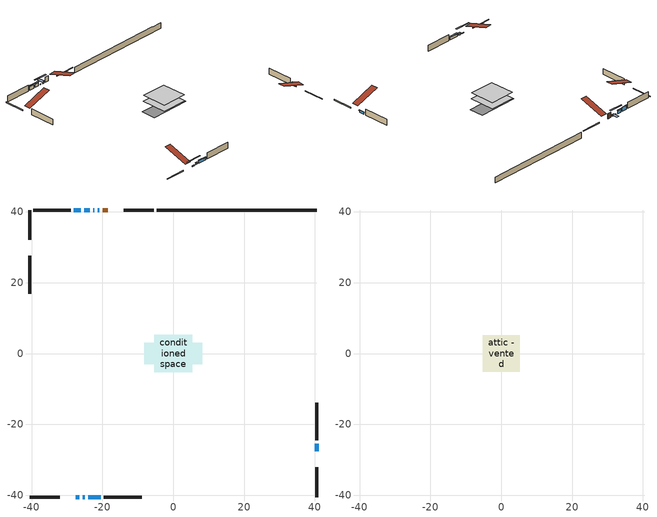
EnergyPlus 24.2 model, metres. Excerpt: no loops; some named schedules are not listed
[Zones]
conditioned space
 floor adiabatic (AdiabaticFloorConstruction): -5.33,-5.33 -5.33,5.33 5.33,5.33 5.33,-5.33 z0.76
 floor foundation (Slab1 construction): -8.24,-3.04 -8.24,3.04 8.24,3.04 8.24,-3.04 z-1.64
 wall outside (RimJoist1 construction): -5.54,40.5 -14,40.5 / -40.5,-40.5 -32.04,-40.5 / -40.5,40.5 -40.5,32.04 / 40.5,-40.5 40.5,-32.04 z0.76:1.06
 wall outside (AdiabaticWallConstruction 1): -18.51,40.5 -19.93,40.5 z0.76:2.79
 wall outside (AdiabaticWallConstruction): -20.86,40.5 -21.32,40.5 z0.76:1.22; -22.24,40.5 -22.6,40.5 / -27.53,-40.5 -26.47,-40.5 z0.76:1.05; -25.55,-40.5 -24.94,-40.5 z0.76:1.37; 40.5,-27.53 40.5,-25.48 z0.76:1.6; -23.53,40.5 -25.17,40.5 z0.76:2.11; -26.1,40.5 -28.03,40.5 z0.76:2.28; -24.01,-40.5 -20.49,-40.5 z0.76:1.72
 wall outside (Wall1 construction): -28.96,40.5 -39.57,40.5 / -19.56,-40.5 -8.95,-40.5 / -40.5,27.53 -40.5,16.92 / 40.5,-24.55 40.5,-13.94 z0.76:3.2
 wall foundation (FoundationWall1 construction): -4.61,40.5,-1.64 -4.61,40.5,0.76 35.99,40.5,0.76 35.99,40.5,0.67 40.5,40.5,0.67 40.5,40.5,-1.64
 window (WindowConstruction 4): -20.86,40.5 -21.32,40.5 z0.76:1.22
 window (WindowConstruction 6): -22.25,40.5 -22.6,40.5 z0.76:1.05
 window (WindowConstruction 7): -27.53,-40.5 -26.48,-40.5 z0.76:1.05
 window (WindowConstruction 5): -25.55,-40.5 -24.94,-40.5 z0.76:1.37
 window (WindowConstruction): 40.5,-27.53 40.5,-25.48 z0.76:1.6
 window (WindowConstruction 1): -23.53,40.5 -25.17,40.5 z0.76:2.11
 window (WindowConstruction 2): -26.1,40.5 -28.03,40.5 z0.76:2.28
 window (WindowConstruction 3): -24.01,-40.5 -20.49,-40.5 z0.76:1.72
 door (Door): -18.51,40.5 -19.93,40.5 z0.76:2.79
 ceiling adiabatic (AdiabaticFloorConstruction): 5.33,-5.33 5.33,5.33 -5.33,5.33 -5.33,-5.33 z0.76
attic - vented
 floor to conditioned space (Floor1 construction Reversed): -5.17,-5.17 -5.17,5.17 5.17,5.17 5.17,-5.17 z3.2
 roof outside (Roof1 construction): -17.58,40.5,3.2 -17.58,30.42,6.56 -14.93,30.42,6.56 -14.93,40.5,3.2; -28.46,-40.5,3.2 -28.46,-30.42,6.56 -31.11,-30.42,6.56 -31.11,-40.5,3.2; -40.5,28.46,3.2 -30.42,28.46,6.56 -30.42,31.11,6.56 -40.5,31.11,3.2; 40.5,-28.46,3.2 30.42,-28.46,6.56 30.42,-31.11,6.56 40.5,-31.11,3.2
shading: -21.62,40.5 -20.56,40.5 -20.56,42.94 -21.62,42.94 z1.52; -25.33,40.5 -19.52,40.5 -19.52,40.91 -25.33,40.91 z3.78; -23.75,-40.5 -30.26,-40.5 -30.26,-40.91 -23.75,-40.91 z3.78; -24.74,-40.5 -25.75,-40.5 -25.75,-40.91 -24.74,-40.91 z1.57; 40.5,-25.28 40.5,-27.73 40.91,-27.73 40.91,-25.28 z1.8; -25.37,40.5 -23.33,40.5 -23.33,40.91 -25.37,40.91 z2.31; -28.23,40.5 -25.9,40.5 -25.9,40.91 -28.23,40.91 z2.49; -20.29,-40.5 -24.21,-40.5 -24.21,-40.91 -20.29,-40.91 z1.92
[Building]
Building 1: Terrain=Suburbs
[Site:Location]
Saskatoon Intl AP_SK: Latitude {deg}=52.17; Longitude {deg}=-106.7; Time Zone {hr}=-6; Elevation {m}=504; Keep Site Location Information=Yes
[Site:GroundTemperature:Shallow]
-3.29371, -5.9198, -6.13011, -4.88389, 0.118965, 5.09852, 9.41553, 12.1502, 12.3826, 10.1583, 5.95142, 1.12462
[Site:WaterMainsTemperature]
Calculation Method=Schedule; Temperature Schedule=mains temperature schedule
[Material] Roughness=Rough; Thermal Absorptance=0.9
Name | Thickness {m} | Conductivity {W/m-K} | Density {kg/m3} | Specific Heat {J/kg-K} | Solar Absorptance | Visible Absorptance
asphalt or fiberglass shingles | 0.00635 | 0.162714 | 1121.4 | 1465.45 | 0.84 | 0.84
ceiling loosefill ins | 0.169333 | 0.0480833 | 16.02 | 1046.75 | 0.7 | 0.7
ceiling stud and cavity | 0.1397 | 0.123964 | 65.682 | 1177.47 | 0.7 | 0.7
concrete 4.0 in. | 0.1016 | 1.803125 | 2242.8 | 837.4 | 0.7 | 0.7
concrete 8.0 in. | 0.2032 | 1.803125 | 2242.8 | 837.4 | 0.7 | 0.7
door material | 0.04445 | 0.20624 | 512.64 | 1214.23 | 0.7 | 0.7
exterior vertical ins | 0.0102051 | 0.029427 | 32.04 | 1214.23 | 0.7 | 0.7
floor covering | 0.0127 | 0.0433444 | 54.468 | 1339.84 | 0.6 | 0.6
floor rigid ins; wall rigid ins | 0.512978 | 0.029427 | 32.04 | 1214.23 | 0.7 | 0.7
floor stud and cavity | 0.1397 | 1.75129 | 37.0049 | 1207.88 | 0.7 | 0.7
furniture material conditioned space 1 | 0.1524 | 0.115458 | 640.8 | 1214.23 | 0.6 | 0.6
gypsum board | 0.0127 | 0.160291 | 801 | 837.4 | 0.6 | 0.6
gypsum board 1 | 0.0127 | 0.160291 | 801 | 837.4 | 0.7 | 0.7
osb sheathing 0.5 in. | 0.0127 | 0.115458 | 512.64 | 1214.23 | 0.7 | 0.7
osb sheathing 0.75 in. | 0.01905 | 0.115458 | 512.64 | 1214.23 | 0.7 | 0.7
osb sheathing 2.0 in. | 0.0508 | 0.115458 | 512.64 | 1214.23 | 0.7 | 0.7
rim joist stud and cavity | 0.0508 | 0.0310022 | 125.044 | 1163.47 | 0.6 | 0.6
wall stud and cavity | 0.1397 | 0.124551 | 139.0536 | 1170.24 | 0.7 | 0.7
wall stud and cavity 1 | 0.0889 | 0.380278 | 52.3479 | 1209.89 | 0.7 | 0.7
wall stud and cavity 2 | 0.0889 | 0.391764 | 83.0341 | 1211.67 | 0.7 | 0.7
wood siding | 0.0254 | 0.102417 | 544.68 | 1172.36 | 0.4 | 0.4
wood siding 1; wood siding 2; wood siding 3 | 0.0254 | 0.102417 | 544.68 | 1172.36 | 0.7 | 0.7
[WindowMaterial:SimpleGlazingSystem]
Name | U-Factor {W/m2-K} | Solar Heat Gain Coefficient
WindowMaterial | 1.81299 | 0.54
WindowMaterial 1 | 1.65116 | 0.57
WindowMaterial 2 | 1.61369 | 0.58
WindowMaterial 3 | 1.76018 | 0.55
WindowMaterial 4 | 3.83435 | 0.35
WindowMaterial 5 | 5.20275 | 0.65
WindowMaterial 6 | 3.24952 | 0.43
WindowMaterial 7 | 2.90827 | 0.43
[Construction]
AdiabaticFloorConstruction: floor stud and cavity, floor rigid ins, osb sheathing 0.75 in., floor covering
AdiabaticWallConstruction: wood siding 2, wall rigid ins, wall stud and cavity 1, gypsum board
AdiabaticWallConstruction 1: wood siding 3, wall rigid ins, wall stud and cavity 1, gypsum board
Door: door material
Floor1 construction Reversed: gypsum board, ceiling stud and cavity, ceiling loosefill ins
FoundationWall1 construction: concrete 8.0 in., gypsum board 1
furniture construction conditioned space 1: furniture material conditioned space 1
PartitionWallConstruction: gypsum board, wall stud and cavity 2, gypsum board
RimJoist1 construction: wood siding 1, osb sheathing 2.0 in., rim joist stud and cavity
Roof1 construction: asphalt or fiberglass shingles
Slab1 construction: concrete 4.0 in.
Wall1 construction: wood siding, osb sheathing 0.5 in., wall stud and cavity, gypsum board
WindowConstruction: WindowMaterial
WindowConstruction 1: WindowMaterial 1
WindowConstruction 2: WindowMaterial 2
WindowConstruction 3: WindowMaterial 3
WindowConstruction 4: WindowMaterial 4
WindowConstruction 5: WindowMaterial 5
WindowConstruction 6: WindowMaterial 6
WindowConstruction 7: WindowMaterial 7
[Zone] Multiplier=1; Part of Total Floor Area=Yes
Name | Volume {m3}
attic - vented | 58.4325
conditioned space | 534.1
[Space]
Name | Zone | Volume {m3}
attic - vented 1 | attic - vented | 58.4325
conditioned space 1 | conditioned space | 534.1
[ZoneInfiltration:EffectiveLeakageArea]
infil attic - vented 1: Zone or Space=attic - vented 1; Schedule=Always On Discrete; Effective Air Leakage Area {cm2}=3672.69; Stack Coefficient=0.000233667; Wind Coefficient=1.03281e-05
[ZoneMixing]
whole house fan mix: Zone or Space=attic - vented; Schedule=Always On Continuous; Design Flow Rate Calculation Method=Flow/Zone; Design Flow Rate {m3/s}=0; Source Zone or Space=conditioned space
[SurfaceProperty:ExposedFoundationPerimeter]
Slab1: Exposed Perimeter Calculation Method=TotalExposedPerimeter; Total Exposed Perimeter {m}=45.111
[InternalMass] Zone or ZoneList=conditioned space; Space or SpaceList=conditioned space 1
Name | Construction | Surface Area {m2}
furniture mass conditioned space 1 | furniture construction conditioned space 1 | 85.4599
partition wall mass | PartitionWallConstruction | 213.65
[Lights]
interior lighting: Zone or ZoneList or Space or SpaceList=conditioned space 1; Schedule=interior lighting schedule; Design Level Calculation Method=LightingLevel; Lighting Level {W}=343.2; Return Air Fraction=0; Fraction Radiant=0.6; Fraction Visible=0.2; Fraction Replaceable=1
[People]
occupants: Zone or ZoneList or Space or SpaceList=conditioned space 1; Number of People Schedule=occupants schedule; Number of People Calculation Method=People; Number of People=3; Fraction Radiant=0.314171; Sensible Heat Fraction=0.56303; Activity Level Schedule=occupants activity schedule; Carbon Dioxide Generation Rate {m3/s-W}=0; Enable ASHRAE 55 Comfort Warnings=No; Mean Radiant Temperature Calculation Type=EnclosureAveraged
[ElectricEquipment] Zone or ZoneList or Space or SpaceList=conditioned space 1; Design Level Calculation Method=EquipmentLevel
Name | Schedule | Design Level {W} | Fraction Latent | Fraction Radiant | Fraction Lost
clothes dryer | clothes dryer schedule | 140.772 | 0.015 | 0.081 | 0.85
clothes washer | clothes washer schedule | 32.1985 | 0.03 | 0.162 | 0.7
cooking range | cooking range schedule | 215.147 | 0.08 | 0.432 | 0.2
dishwasher | dishwasher schedule | 66.8632 | 0.3 | 0.18 | 0.4
fridge | fridge schedule | 72.9452 | 0 | 0.6 | 0
mech vent house fan | mech vent house fan schedule | 0 | 0 | 0 | 1
mech vent house fan cfis | mech vent house fan cfis schedule | 0 | 0 | 0 | 0
misc plug loads | misc plug loads schedule | 494.7 | 0.045 | 0.513 | 0.1
whole house fan | Always On Discrete | 0 | 0 | 0 | 1
[OtherEquipment] Zone or ZoneList or Space or SpaceList=conditioned space 1; Design Level Calculation Method=EquipmentLevel
Name | Fuel Type | Schedule | Design Level {W} | Fraction Latent | Fraction Radiant | Fraction Lost
clothes dryer 1 | Electricity | clothes dryer schedule | 0 | 0.015 | 0.081 | 0.85
cooking range 1 | Electricity | cooking range schedule | 0 | 0.08 | 0.432 | 0.2
general water use latent | None | general water use schedule | 62.594 | 1 | 0 | 0
general water use sensible | None | general water use schedule | -61.6891 | 0 | 0.6 | 0
mech vent house fan latent load | None | Always On Discrete | 0 | 1 | 0 | 0
mech vent house fan sensible load | None | Always On Discrete | 0 | 0 | 0 | 0
water heater energy adjustment1 | NaturalGas | Always On Discrete | 0.01 | 0 | 0 | 1
[ZoneInfiltration:DesignFlowRate] Zone or ZoneList or Space or SpaceList=conditioned space 1; Schedule=Always On Discrete; Design Flow Rate Calculation Method=Flow/Zone; Design Flow Rate {m3/s}=0
infil flow; natural vent flow; whole house fan flow
[AvailabilityManager:Scheduled]
central ac and furnace airloop Availability Manager: Schedule=Always On Discrete
[Foundation:Kiva]
Foundation Kiva 1: Initial Indoor Air Temperature {C}=21; Wall Height Above Grade {m}=0.759988; Wall Depth Below Slab {m}=0.2032; Custom Block Material Name 1=exterior vertical ins; Custom Block Depth 1 {m}=2.4; Custom Block X Position 1 {m}=0.2159; Custom Block Z Position 1 {m}=0
[Foundation:Kiva:Settings]
Soil Conductivity {W/m-K}=0.849921; Soil Density {kg/m3}=1842.3; Soil Specific Heat {J/kg-K}=418.7; Ground Solar Absorptivity=0.9; Ground Thermal Absorptivity=0.9; Ground Surface Roughness {m}=0.03; Far-Field Width {m}=40; Deep-Ground Boundary Condition=ZeroFlux; Deep-Ground Depth {m}=40; Minimum Cell Dimension {m}=0.2; Maximum Cell Growth Coefficient=3; Simulation Timestep=Timestep
[Exterior:Lights]
exterior lighting: Schedule=exterior lighting schedule; Design Level {W}=75.6
[EnergyManagementSystem:GlobalVariable]
central_ac_and_furnace_airloop_Fan_RTF
infil_program_Qfan
infil_program_Qinf
natural_vent_program_Qnv
natural_vent_program_Qwhf
[EnergyManagementSystem:Sensor]
Name | Output:Variable or Output:Meter Index Key | Output:Variable or Output:Meter
airflow_gain | infil flow | Infiltration Sensible Heat Gain Energy
airflow_gain_1 | natural vent flow | Infiltration Sensible Heat Gain Energy
airflow_gain_2 | whole house fan flow | Infiltration Sensible Heat Gain Energy
airflow_loss | infil flow | Infiltration Sensible Heat Loss Energy
airflow_loss_1 | natural vent flow | Infiltration Sensible Heat Loss Energy
airflow_loss_2 | whole house fan flow | Infiltration Sensible Heat Loss Energy
clg_load_cond |  | Cooling:EnergyTransfer:Zone:CONDITIONED SPACE
clg_sp_s; clg_sp_s_1 | cooling setpoint | Schedule Value
clothes_dryer_exhaust_0_sch_s | clothes dryer exhaust 0 schedule | Schedule Value
cool_season | cooling season schedule | Schedule Value
htg_load_cond |  | Heating:EnergyTransfer:Zone:CONDITIONED SPACE
htg_sp_s; htg_sp_s_1 | heating setpoint | Schedule Value
ig_ee_conv | clothes dryer | Electric Equipment Convective Heating Energy
ig_ee_conv_2 | cooking range | Electric Equipment Convective Heating Energy
ig_ee_conv_4 | fridge | Electric Equipment Convective Heating Energy
ig_ee_conv_5 | misc plug loads | Electric Equipment Convective Heating Energy
ig_ee_conv_6 | whole house fan | Electric Equipment Convective Heating Energy
ig_ee_rad | clothes dryer | Electric Equipment Radiant Heating Energy
ig_ee_rad_2 | cooking range | Electric Equipment Radiant Heating Energy
ig_ee_rad_4 | fridge | Electric Equipment Radiant Heating Energy
ig_ee_rad_5 | misc plug loads | Electric Equipment Radiant Heating Energy
ig_ee_rad_6 | whole house fan | Electric Equipment Radiant Heating Energy
ig_lgt_conv | interior lighting | Lights Convective Heating Energy
ig_lgt_rad | interior lighting | Lights Radiant Heating Energy
ig_lgt_vis | interior lighting | Lights Visible Radiation Heating Energy
ig_oe_conv | clothes dryer 1 | Other Equipment Convective Heating Energy
ig_oe_conv_1 | cooking range 1 | Other Equipment Convective Heating Energy
ig_oe_conv_2 | general water use latent | Other Equipment Convective Heating Energy
ig_oe_conv_3 | general water use sensible | Other Equipment Convective Heating Energy
ig_oe_conv_4 | water heater energy adjustment1 | Other Equipment Convective Heating Energy
ig_oe_rad | clothes dryer 1 | Other Equipment Radiant Heating Energy
ig_oe_rad_1 | cooking range 1 | Other Equipment Radiant Heating Energy
ig_oe_rad_2 | general water use latent | Other Equipment Radiant Heating Energy
ig_oe_rad_3 | general water use sensible | Other Equipment Radiant Heating Energy
ig_oe_rad_4 | water heater energy adjustment1 | Other Equipment Radiant Heating Energy
ig_ppl_conv | occupants | People Convective Heating Energy
ig_ppl_rad | occupants | People Radiant Heating Energy
im_conv | furniture mass conditioned space 1 | Surface Inside Face Convection Heat Gain Energy
im_conv_1 | partition wall mass | Surface Inside Face Convection Heat Gain Energy
im_ig | furniture mass conditioned space 1 | Surface Inside Face Internal Gains Radiation Heat Gain Energy
im_ig_1 | partition wall mass | Surface Inside Face Internal Gains Radiation Heat Gain Energy
im_lgt | furniture mass conditioned space 1 | Surface Inside Face Lights Radiation Heat Gain Energy
im_lgt_1 | partition wall mass | Surface Inside Face Lights Radiation Heat Gain Energy
im_sol | furniture mass conditioned space 1 | Surface Inside Face Solar Radiation Heat Gain Energy
im_sol_1 | partition wall mass | Surface Inside Face Solar Radiation Heat Gain Energy
im_surf | furniture mass conditioned space 1 | Surface Inside Face Net Surface Thermal Radiation Heat Gain Energy
im_surf_1 | partition wall mass | Surface Inside Face Net Surface Thermal Radiation Heat Gain Energy
mv_conv | mech vent house fan | Electric Equipment Convective Heating Energy
mv_conv_1 | mech vent house fan cfis | Electric Equipment Convective Heating Energy
mv_conv_2 | mech vent house fan latent load | Other Equipment Convective Heating Energy
mv_conv_3 | mech vent house fan sensible load | Other Equipment Convective Heating Energy
mv_rad | mech vent house fan | Electric Equipment Radiant Heating Energy
mv_rad_1 | mech vent house fan cfis | Electric Equipment Radiant Heating Energy
mv_rad_2 | mech vent house fan latent load | Other Equipment Radiant Heating Energy
mv_rad_3 | mech vent house fan sensible load | Other Equipment Radiant Heating Energy
natural_vent_s | natural vent schedule | Schedule Value
out_pb_s |  | Site Outdoor Air Barometric Pressure
out_wt_s |  | Site Outdoor Air Humidity Ratio
site_vw_s |  | Site Wind Speed
ss_back_out | Window1 | Surface Window Shortwave from Zone Back Out Window Heat Transfer Rate
ss_back_out_1 | Window12 | Surface Window Shortwave from Zone Back Out Window Heat Transfer Rate
ss_back_out_2 | Window13 | Surface Window Shortwave from Zone Back Out Window Heat Transfer Rate
ss_back_out_3 | Window4 | Surface Window Shortwave from Zone Back Out Window Heat Transfer Rate
ss_back_out_4 | Window5 | Surface Window Shortwave from Zone Back Out Window Heat Transfer Rate
ss_back_out_5 | Window7 | Surface Window Shortwave from Zone Back Out Window Heat Transfer Rate
ss_back_out_6 | Window8 | Surface Window Shortwave from Zone Back Out Window Heat Transfer Rate
ss_back_out_7 | Window9 | Surface Window Shortwave from Zone Back Out Window Heat Transfer Rate
ss_conv | Door1 | Surface Inside Face Convection Heat Gain Energy
ss_conv_1 | Window1 | Surface Inside Face Convection Heat Gain Energy
ss_conv_2 | Window12 | Surface Inside Face Convection Heat Gain Energy
ss_conv_3 | Window13 | Surface Inside Face Convection Heat Gain Energy
ss_conv_4 | Window4 | Surface Inside Face Convection Heat Gain Energy
ss_conv_5 | Window5 | Surface Inside Face Convection Heat Gain Energy
ss_conv_6 | Window7 | Surface Inside Face Convection Heat Gain Energy
ss_conv_7 | Window8 | Surface Inside Face Convection Heat Gain Energy
ss_conv_8 | Window9 | Surface Inside Face Convection Heat Gain Energy
ss_ig | Door1 | Surface Inside Face Internal Gains Radiation Heat Gain Energy
ss_ig_1 | Window1 | Surface Inside Face Internal Gains Radiation Heat Gain Energy
ss_ig_2 | Window12 | Surface Inside Face Internal Gains Radiation Heat Gain Energy
ss_ig_3 | Window13 | Surface Inside Face Internal Gains Radiation Heat Gain Energy
ss_ig_4 | Window4 | Surface Inside Face Internal Gains Radiation Heat Gain Energy
ss_ig_5 | Window5 | Surface Inside Face Internal Gains Radiation Heat Gain Energy
ss_ig_6 | Window7 | Surface Inside Face Internal Gains Radiation Heat Gain Energy
ss_ig_7 | Window8 | Surface Inside Face Internal Gains Radiation Heat Gain Energy
ss_ig_8 | Window9 | Surface Inside Face Internal Gains Radiation Heat Gain Energy
ss_lgt | Door1 | Surface Inside Face Lights Radiation Heat Gain Energy
ss_sol | Door1 | Surface Inside Face Solar Radiation Heat Gain Energy
ss_surf | Door1 | Surface Inside Face Net Surface Thermal Radiation Heat Gain Energy
ss_surf_1 | Window1 | Surface Inside Face Net Surface Thermal Radiation Heat Gain Energy
ss_surf_2 | Window12 | Surface Inside Face Net Surface Thermal Radiation Heat Gain Energy
ss_surf_3 | Window13 | Surface Inside Face Net Surface Thermal Radiation Heat Gain Energy
ss_surf_4 | Window4 | Surface Inside Face Net Surface Thermal Radiation Heat Gain Energy
ss_surf_5 | Window5 | Surface Inside Face Net Surface Thermal Radiation Heat Gain Energy
ss_surf_6 | Window7 | Surface Inside Face Net Surface Thermal Radiation Heat Gain Energy
ss_surf_7 | Window8 | Surface Inside Face Net Surface Thermal Radiation Heat Gain Energy
ss_surf_8 | Window9 | Surface Inside Face Net Surface Thermal Radiation Heat Gain Energy
ss_trans_in | Window1 | Surface Window Transmitted Solar Radiation Rate
ss_trans_in_1 | Window12 | Surface Window Transmitted Solar Radiation Rate
ss_trans_in_2 | Window13 | Surface Window Transmitted Solar Radiation Rate
ss_trans_in_3 | Window4 | Surface Window Transmitted Solar Radiation Rate
ss_trans_in_4 | Window5 | Surface Window Transmitted Solar Radiation Rate
ss_trans_in_5 | Window7 | Surface Window Transmitted Solar Radiation Rate
ss_trans_in_6 | Window8 | Surface Window Transmitted Solar Radiation Rate
ss_trans_in_7 | Window9 | Surface Window Transmitted Solar Radiation Rate
ss_trans_out | Window1 | Surface Inside Face Initial Transmitted Diffuse Transmitted Out Window Solar Radiation Rate
ss_trans_out_1 | Window12 | Surface Inside Face Initial Transmitted Diffuse Transmitted Out Window Solar Radiation Rate
ss_trans_out_2 | Window13 | Surface Inside Face Initial Transmitted Diffuse Transmitted Out Window Solar Radiation Rate
ss_trans_out_3 | Window4 | Surface Inside Face Initial Transmitted Diffuse Transmitted Out Window Solar Radiation Rate
ss_trans_out_4 | Window5 | Surface Inside Face Initial Transmitted Diffuse Transmitted Out Window Solar Radiation Rate
ss_trans_out_5 | Window7 | Surface Inside Face Initial Transmitted Diffuse Transmitted Out Window Solar Radiation Rate
ss_trans_out_6 | Window8 | Surface Inside Face Initial Transmitted Diffuse Transmitted Out Window Solar Radiation Rate
ss_trans_out_7 | Window9 | Surface Inside Face Initial Transmitted Diffuse Transmitted Out Window Solar Radiation Rate
s_conv | Floor1 | Surface Inside Face Convection Heat Gain Energy
s_conv_1 | FoundationWall1 | Surface Inside Face Convection Heat Gain Energy
s_conv_10 | Wall1:180 | Surface Inside Face Convection Heat Gain Energy
s_conv_11 | Wall1:270 | Surface Inside Face Convection Heat Gain Energy
s_conv_12 | Wall1:90 | Surface Inside Face Convection Heat Gain Energy
s_conv_2 | inferred conditioned ceiling | Surface Inside Face Convection Heat Gain Energy
s_conv_3 | inferred conditioned floor | Surface Inside Face Convection Heat Gain Energy
s_conv_4 | RimJoist1:0 | Surface Inside Face Convection Heat Gain Energy
s_conv_5 | RimJoist1:180 | Surface Inside Face Convection Heat Gain Energy
s_conv_6 | RimJoist1:270 | Surface Inside Face Convection Heat Gain Energy
s_conv_7 | RimJoist1:90 | Surface Inside Face Convection Heat Gain Energy
s_conv_8 | Slab1 | Surface Inside Face Convection Heat Gain Energy
s_conv_9 | Wall1:0 | Surface Inside Face Convection Heat Gain Energy
s_ig | Floor1 | Surface Inside Face Internal Gains Radiation Heat Gain Energy
s_ig_1 | FoundationWall1 | Surface Inside Face Internal Gains Radiation Heat Gain Energy
s_ig_10 | Wall1:180 | Surface Inside Face Internal Gains Radiation Heat Gain Energy
s_ig_11 | Wall1:270 | Surface Inside Face Internal Gains Radiation Heat Gain Energy
s_ig_12 | Wall1:90 | Surface Inside Face Internal Gains Radiation Heat Gain Energy
s_ig_2 | inferred conditioned ceiling | Surface Inside Face Internal Gains Radiation Heat Gain Energy
s_ig_3 | inferred conditioned floor | Surface Inside Face Internal Gains Radiation Heat Gain Energy
s_ig_4 | RimJoist1:0 | Surface Inside Face Internal Gains Radiation Heat Gain Energy
s_ig_5 | RimJoist1:180 | Surface Inside Face Internal Gains Radiation Heat Gain Energy
s_ig_6 | RimJoist1:270 | Surface Inside Face Internal Gains Radiation Heat Gain Energy
s_ig_7 | RimJoist1:90 | Surface Inside Face Internal Gains Radiation Heat Gain Energy
s_ig_8 | Slab1 | Surface Inside Face Internal Gains Radiation Heat Gain Energy
s_ig_9 | Wall1:0 | Surface Inside Face Internal Gains Radiation Heat Gain Energy
s_lgt | Floor1 | Surface Inside Face Lights Radiation Heat Gain Energy
s_lgt_1 | FoundationWall1 | Surface Inside Face Lights Radiation Heat Gain Energy
s_lgt_10 | Wall1:180 | Surface Inside Face Lights Radiation Heat Gain Energy
s_lgt_11 | Wall1:270 | Surface Inside Face Lights Radiation Heat Gain Energy
s_lgt_12 | Wall1:90 | Surface Inside Face Lights Radiation Heat Gain Energy
s_lgt_2 | inferred conditioned ceiling | Surface Inside Face Lights Radiation Heat Gain Energy
s_lgt_3 | inferred conditioned floor | Surface Inside Face Lights Radiation Heat Gain Energy
s_lgt_4 | RimJoist1:0 | Surface Inside Face Lights Radiation Heat Gain Energy
s_lgt_5 | RimJoist1:180 | Surface Inside Face Lights Radiation Heat Gain Energy
s_lgt_6 | RimJoist1:270 | Surface Inside Face Lights Radiation Heat Gain Energy
s_lgt_7 | RimJoist1:90 | Surface Inside Face Lights Radiation Heat Gain Energy
s_lgt_8 | Slab1 | Surface Inside Face Lights Radiation Heat Gain Energy
s_lgt_9 | Wall1:0 | Surface Inside Face Lights Radiation Heat Gain Energy
s_sol | Floor1 | Surface Inside Face Solar Radiation Heat Gain Energy
s_sol_1 | FoundationWall1 | Surface Inside Face Solar Radiation Heat Gain Energy
s_sol_10 | Wall1:180 | Surface Inside Face Solar Radiation Heat Gain Energy
s_sol_11 | Wall1:270 | Surface Inside Face Solar Radiation Heat Gain Energy
s_sol_12 | Wall1:90 | Surface Inside Face Solar Radiation Heat Gain Energy
s_sol_2 | inferred conditioned ceiling | Surface Inside Face Solar Radiation Heat Gain Energy
s_sol_3 | inferred conditioned floor | Surface Inside Face Solar Radiation Heat Gain Energy
s_sol_4 | RimJoist1:0 | Surface Inside Face Solar Radiation Heat Gain Energy
s_sol_5 | RimJoist1:180 | Surface Inside Face Solar Radiation Heat Gain Energy
s_sol_6 | RimJoist1:270 | Surface Inside Face Solar Radiation Heat Gain Energy
s_sol_7 | RimJoist1:90 | Surface Inside Face Solar Radiation Heat Gain Energy
s_sol_8 | Slab1 | Surface Inside Face Solar Radiation Heat Gain Energy
s_sol_9 | Wall1:0 | Surface Inside Face Solar Radiation Heat Gain Energy
s_surf | Floor1 | Surface Inside Face Net Surface Thermal Radiation Heat Gain Energy
s_surf_1 | FoundationWall1 | Surface Inside Face Net Surface Thermal Radiation Heat Gain Energy
s_surf_10 | Wall1:180 | Surface Inside Face Net Surface Thermal Radiation Heat Gain Energy
s_surf_11 | Wall1:270 | Surface Inside Face Net Surface Thermal Radiation Heat Gain Energy
s_surf_12 | Wall1:90 | Surface Inside Face Net Surface Thermal Radiation Heat Gain Energy
s_surf_2 | inferred conditioned ceiling | Surface Inside Face Net Surface Thermal Radiation Heat Gain Energy
s_surf_3 | inferred conditioned floor | Surface Inside Face Net Surface Thermal Radiation Heat Gain Energy
s_surf_4 | RimJoist1:0 | Surface Inside Face Net Surface Thermal Radiation Heat Gain Energy
s_surf_5 | RimJoist1:180 | Surface Inside Face Net Surface Thermal Radiation Heat Gain Energy
s_surf_6 | RimJoist1:270 | Surface Inside Face Net Surface Thermal Radiation Heat Gain Energy
s_surf_7 | RimJoist1:90 | Surface Inside Face Net Surface Thermal Radiation Heat Gain Energy
s_surf_8 | Slab1 | Surface Inside Face Net Surface Thermal Radiation Heat Gain Energy
s_surf_9 | Wall1:0 | Surface Inside Face Net Surface Thermal Radiation Heat Gain Energy
[EnergyManagementSystem:Actuator]
Name | Actuated Component Unique | Actuated Component Type | Actuated Component Control Type
fridge_schedule_act | fridge schedule | Schedule:Constant | Schedule Value
infil_flow_act | infil flow | Zone Infiltration | Air Exchange Flow Rate
